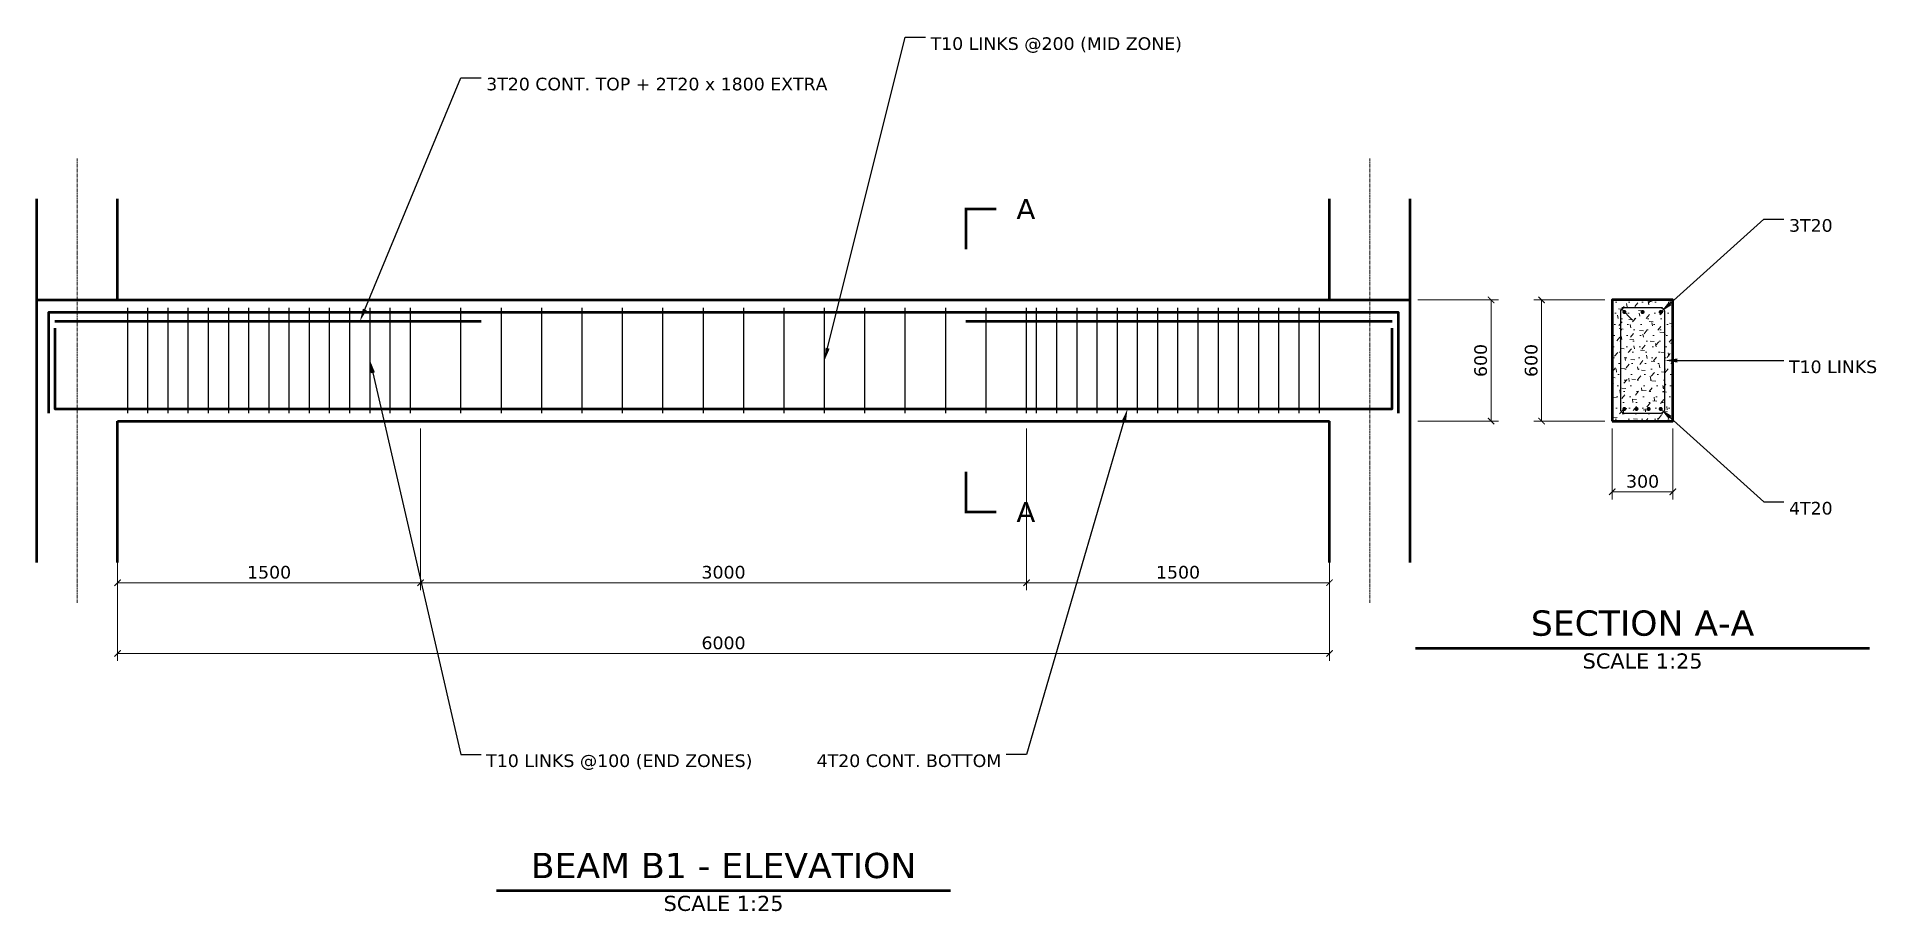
# Model space of a CAD drawing. Header units: millimetres. Extents: x -400 to 8707, y 774 to 5103.
import ezdxf
from ezdxf import colors
from ezdxf.entities.mleader import LeaderData, LeaderLine
from ezdxf.enums import TextEntityAlignment as Align
from ezdxf.math import Vec2, Vec3

# ---------------------------------------------------------------- set-up
doc = ezdxf.new("R2010")
doc.units = ezdxf.units.MM
doc.header["$LTSCALE"] = 0.5
doc.linetypes.add('CENTER', pattern=[50.8, 31.75, -6.35, 6.35, -6.35])
for name, color, linetype, lineweight in [('S-CENT', 8, 'CENTER', 18), ('S-CONC', 7, 'Continuous', 50), ('S-DIMS', 4, 'Continuous', 18), ('S-HATCH', 8, 'Continuous', 9), ('S-REBAR', 1, 'Continuous', 50), ('S-SHEET-THIN', 7, 'Continuous', 25), ('S-STIR', 3, 'Continuous', 25), ('S-TEXT', 2, 'Continuous', 25)]:
    doc.layers.add(name, color=color, linetype=linetype, lineweight=lineweight)
doc.styles.add('NOTES', font='DejaVu Sans')
doc.dimstyles.new('STR', dxfattribs={"dimscale": 25, "dimtxt": 2.5, "dimasz": 1.8, "dimexe": 1.5, "dimexo": 1.5, "dimgap": 0.8, "dimtad": 1, "dimdec": 0, "dimdsep": 46, "dimtxsty": 'NOTES', "dimblk": 'ARCHTICK', "dimcen": 2.5, "dimadec": 0, "dimazin": 0, "dimtfac": 1, "dimtdec": 4, "dimtmove": 0, "dimatfit": 3, "dimfxl": 1, "dimtzin": 0, "dimarcsym": 0})
doc.mleader_styles.duplicate_entry("Standard", '')

# ---------------------------------------------------------------- blocks, each defined once
blk = doc.blocks.new('*D1')
at = {"layer": 'S-DIMS', "color": 0}
for p, q in [((0, 3162.5), (0, 2012.5)), ((6000, 3162.5), (6000, 2012.5)), ((0, 2050), (6000, 2050))]:
    blk.add_line(p, q, dxfattribs=at)
for points in [[(-13.9, 2032.1), (13.9, 2067.9), (-17.9, 2036.1)], [(-13.9, 2032.1), (17.9, 2063.9), (13.9, 2067.9)], [(5986.1, 2032.1), (6013.9, 2067.9), (5982.1, 2036.1)], [(5986.1, 2032.1), (6017.9, 2063.9), (6013.9, 2067.9)]]:
    blk.add_solid(points, dxfattribs=at)
at = {"layer": 'S-DIMS', "color": 0, "insert": (3000, 2101.2), "char_height": 62.5, "attachment_point": 5, "style": 'NOTES'}
blk.add_mtext('6000', dxfattribs=at)
blk = doc.blocks.new('_ArchTick')
at = {"color": 0}
for points in [[(-0.31, -0.4), (0.31, 0.4), (-0.4, -0.31)], [(-0.31, -0.4), (0.4, 0.31), (0.31, 0.4)]]:
    blk.add_solid(points, dxfattribs=at)
blk = doc.blocks.new('*D2')
at = {"layer": 'S-DIMS', "color": 0}
for p, q in [((0, 3162.5), (0, 2362.5)), ((1500, 3162.5), (1500, 2362.5)), ((0, 2400), (1500, 2400))]:
    blk.add_line(p, q, dxfattribs=at)
for points in [[(-13.9, 2382.1), (13.9, 2417.9), (-17.9, 2386.1)], [(-13.9, 2382.1), (17.9, 2413.9), (13.9, 2417.9)], [(1486.1, 2382.1), (1513.9, 2417.9), (1482.1, 2386.1)], [(1486.1, 2382.1), (1517.9, 2413.9), (1513.9, 2417.9)]]:
    blk.add_solid(points, dxfattribs=at)
at = {"layer": 'S-DIMS', "color": 0, "insert": (750, 2451.2), "char_height": 62.5, "attachment_point": 5, "style": 'NOTES'}
blk.add_mtext('1500', dxfattribs=at)
blk = doc.blocks.new('*D3')
at = {"layer": 'S-DIMS', "color": 0}
for p, q in [((1500, 3162.5), (1500, 2362.5)), ((4500, 3162.5), (4500, 2362.5)), ((1500, 2400), (4500, 2400))]:
    blk.add_line(p, q, dxfattribs=at)
for points in [[(1486.1, 2382.1), (1513.9, 2417.9), (1482.1, 2386.1)], [(1486.1, 2382.1), (1517.9, 2413.9), (1513.9, 2417.9)], [(4486.1, 2382.1), (4513.9, 2417.9), (4482.1, 2386.1)], [(4486.1, 2382.1), (4517.9, 2413.9), (4513.9, 2417.9)]]:
    blk.add_solid(points, dxfattribs=at)
at = {"layer": 'S-DIMS', "color": 0, "insert": (3000, 2451.2), "char_height": 62.5, "attachment_point": 5, "style": 'NOTES'}
blk.add_mtext('3000', dxfattribs=at)
blk = doc.blocks.new('*D4')
at = {"layer": 'S-DIMS', "color": 0}
for p, q in [((4500, 3162.5), (4500, 2362.5)), ((6000, 3162.5), (6000, 2362.5)), ((4500, 2400), (6000, 2400))]:
    blk.add_line(p, q, dxfattribs=at)
for points in [[(4486.1, 2382.1), (4513.9, 2417.9), (4482.1, 2386.1)], [(4486.1, 2382.1), (4517.9, 2413.9), (4513.9, 2417.9)], [(5986.1, 2382.1), (6013.9, 2417.9), (5982.1, 2386.1)], [(5986.1, 2382.1), (6017.9, 2413.9), (6013.9, 2417.9)]]:
    blk.add_solid(points, dxfattribs=at)
at = {"layer": 'S-DIMS', "color": 0, "insert": (5250, 2451.2), "char_height": 62.5, "attachment_point": 5, "style": 'NOTES'}
blk.add_mtext('1500', dxfattribs=at)
blk = doc.blocks.new('*D5')
at = {"layer": 'S-DIMS', "color": 0}
for p, q in [((6437.5, 3800), (6837.5, 3800)), ((6800, 3200), (6800, 3800)), ((6437.5, 3200), (6837.5, 3200))]:
    blk.add_line(p, q, dxfattribs=at)
for points in [[(6782.1, 3813.9), (6817.9, 3786.1), (6786.1, 3817.9)], [(6782.1, 3813.9), (6813.9, 3782.1), (6817.9, 3786.1)], [(6782.1, 3213.9), (6817.9, 3186.1), (6786.1, 3217.9)], [(6782.1, 3213.9), (6813.9, 3182.1), (6817.9, 3186.1)]]:
    blk.add_solid(points, dxfattribs=at)
at = {"layer": 'S-DIMS', "color": 0, "insert": (6748.8, 3500), "char_height": 62.5, "attachment_point": 5, "rotation": 90, "style": 'NOTES'}
blk.add_mtext('600', dxfattribs=at)
blk = doc.blocks.new('*D6')
at = {"layer": 'S-DIMS', "color": 0}
for p, q in [((7400, 3162.5), (7400, 2812.5)), ((7700, 3162.5), (7700, 2812.5)), ((7400, 2850), (7700, 2850))]:
    blk.add_line(p, q, dxfattribs=at)
for points in [[(7386.1, 2832.1), (7413.9, 2867.9), (7382.1, 2836.1)], [(7386.1, 2832.1), (7417.9, 2863.9), (7413.9, 2867.9)], [(7686.1, 2832.1), (7713.9, 2867.9), (7682.1, 2836.1)], [(7686.1, 2832.1), (7717.9, 2863.9), (7713.9, 2867.9)]]:
    blk.add_solid(points, dxfattribs=at)
at = {"layer": 'S-DIMS', "color": 0, "insert": (7550, 2901.2), "char_height": 62.5, "attachment_point": 5, "style": 'NOTES'}
blk.add_mtext('300', dxfattribs=at)
blk = doc.blocks.new('*D7')
at = {"layer": 'S-DIMS', "color": 0}
for p, q in [((7362.5, 3800), (7012.5, 3800)), ((7050, 3200), (7050, 3800)), ((7362.5, 3200), (7012.5, 3200))]:
    blk.add_line(p, q, dxfattribs=at)
for points in [[(7032.1, 3813.9), (7067.9, 3786.1), (7036.1, 3817.9)], [(7032.1, 3813.9), (7063.9, 3782.1), (7067.9, 3786.1)], [(7032.1, 3213.9), (7067.9, 3186.1), (7036.1, 3217.9)], [(7032.1, 3213.9), (7063.9, 3182.1), (7067.9, 3186.1)]]:
    blk.add_solid(points, dxfattribs=at)
at = {"layer": 'S-DIMS', "color": 0, "insert": (6998.8, 3500), "char_height": 62.5, "attachment_point": 5, "rotation": 90, "style": 'NOTES'}
blk.add_mtext('600', dxfattribs=at)

msp = doc.modelspace()

# ---------------------------------------------------------------- hatches: boundary and pattern name
at = {"layer": 'S-HATCH'}
h = msp.add_hatch(dxfattribs=at)
h.set_pattern_fill('AR-CONC', color=256, scale=0.4, style=0)
h.set_pattern_definition([(50, (0, 0), (10.66458, 75.93416), [24.384, -97.536]), (355, (0, 0), (47.9746, 44.75705), [19.5072, -81.28]), (100, (19.507, 8.13), (-62.7097, 46.7163), [16.256, -89.408]), (0, (11.38, 3.25), (34.1376, 27.6352), [0, -65.024])])
h.paths.add_polyline_path([(7700, 3200), (7700, 3800), (7400, 3800), (7400, 3200)])

# ---------------------------------------------------------------- linework, layer by layer
at = {"layer": 'S-CENT'}
for p, q in [((-200, 2300), (-200, 4500)), ((6200, 2300), (6200, 4500))]:
    msp.add_line(p, q, dxfattribs=at)
at = {"layer": 'S-CONC'}
for p, q in [((-400, 2500), (-400, 4300)), ((0, 3800), (0, 4300)), ((6000, 3800), (6000, 4300)), ((6400, 2500), (6400, 4300)), ((-400, 3800), (6400, 3800)), ((0, 2500), (0, 3200)), ((0, 3200), (6000, 3200)), ((6000, 2500), (6000, 3200))]:
    msp.add_line(p, q, dxfattribs=at)
msp.add_lwpolyline([(7400, 3200), (7700, 3200), (7700, 3800), (7400, 3800)], close=True, dxfattribs=at)
at = {"layer": 'S-REBAR'}
for p, q in [((-310, 3695), (1800, 3695)), ((4200, 3695), (6310, 3695))]:
    msp.add_line(p, q, dxfattribs=at)
for points in [[(-340, 3240), (-340, 3740), (6340, 3740), (6340, 3240)], [(-310, 3660), (-310, 3260), (6310, 3260), (6310, 3660)]]:
    msp.add_lwpolyline(points, dxfattribs=at)
at = {"layer": 'S-REBAR', "const_width": 10}
for points in [[(7455, 3740, 1), (7465, 3740, 1)], [(7545, 3740, 1), (7555, 3740, 1)], [(7635, 3740, 1), (7645, 3740, 1)], [(7455, 3260, 1), (7465, 3260, 1)], [(7515, 3260, 1), (7525, 3260, 1)], [(7575, 3260, 1), (7585, 3260, 1)], [(7635, 3260, 1), (7645, 3260, 1)]]:
    msp.add_lwpolyline(points, format="xyb", close=True, dxfattribs=at)
at = {"layer": 'S-SHEET-THIN', "const_width": 12.5}
for points in [[(4200, 4050), (4200, 4250), (4350, 4250)], [(4200, 2950), (4200, 2750), (4350, 2750)], [(6425, 2075), (8675, 2075)], [(1875, 875), (4125, 875)]]:
    msp.add_lwpolyline(points, dxfattribs=at)
at = {"layer": 'S-STIR'}
for p, q in [((50, 3240), (50, 3760)), ((150, 3240), (150, 3760)), ((250, 3240), (250, 3760)), ((350, 3240), (350, 3760)), ((450, 3240), (450, 3760)), ((550, 3240), (550, 3760)), ((650, 3240), (650, 3760)), ((750, 3240), (750, 3760)), ((850, 3240), (850, 3760)), ((950, 3240), (950, 3760)), ((1050, 3240), (1050, 3760)), ((1150, 3240), (1150, 3760)), ((1250, 3240), (1250, 3760)), ((1350, 3240), (1350, 3760)), ((1450, 3240), (1450, 3760)), ((1700, 3240), (1700, 3760)), ((1900, 3240), (1900, 3760)), ((2100, 3240), (2100, 3760)), ((2300, 3240), (2300, 3760)), ((2500, 3240), (2500, 3760)), ((2700, 3240), (2700, 3760)), ((2900, 3240), (2900, 3760)), ((3100, 3240), (3100, 3760)), ((3300, 3240), (3300, 3760)), ((3500, 3240), (3500, 3760)), ((3700, 3240), (3700, 3760)), ((3900, 3240), (3900, 3760)), ((4100, 3240), (4100, 3760)), ((4300, 3240), (4300, 3760)), ((4500, 3240), (4500, 3760)), ((4550, 3240), (4550, 3760)), ((4650, 3240), (4650, 3760)), ((4750, 3240), (4750, 3760)), ((4850, 3240), (4850, 3760)), ((4950, 3240), (4950, 3760)), ((5050, 3240), (5050, 3760)), ((5150, 3240), (5150, 3760)), ((5250, 3240), (5250, 3760)), ((5350, 3240), (5350, 3760)), ((5450, 3240), (5450, 3760)), ((5550, 3240), (5550, 3760)), ((5650, 3240), (5650, 3760)), ((5750, 3240), (5750, 3760)), ((5850, 3240), (5850, 3760)), ((5950, 3240), (5950, 3760)), ((7445, 3755), (7500, 3700))]:
    msp.add_line(p, q, dxfattribs=at)
msp.add_lwpolyline([(7460, 3240), (7640, 3240, 0.414214), (7660, 3260), (7660, 3740, 0.414214), (7640, 3760), (7460, 3760, 0.414214), (7440, 3740), (7440, 3260, 0.414214)], format="xyb", close=True, dxfattribs=at)

# ---------------------------------------------------------------- texts
at = {"layer": 'S-TEXT', "style": 'NOTES'}
for p in [(4450, 4250), (4450, 2750)]:
    msp.add_text('A', height=100, dxfattribs=at).set_placement(p, align=Align.MIDDLE_LEFT)
for s, p in [('SECTION A-A', (7550, 2100)), ('BEAM B1 - ELEVATION', (3000, 900))]:
    msp.add_text(s, height=125, dxfattribs=at).set_placement(p, align=Align.BOTTOM_CENTER)
for p in [(7550, 2050), (3000, 850)]:
    msp.add_text('SCALE 1:25', height=75, dxfattribs=at).set_placement(p, align=Align.TOP_CENTER)

# ---------------------------------------------------------------- dimensions: what is measured, and where the dimension line sits
at = {"layer": 'S-DIMS'}
for base, p1, p2, picture, middle in [((6800, 3500), (6400, 3200), (6400, 3800), '*D5', (6748.8, 3500)), ((7050, 3500), (7400, 3200), (7400, 3800), '*D7', (6998.8, 3500))]:
    dim = msp.add_linear_dim(base=base, p1=p1, p2=p2, angle=90, dimstyle='STR', dxfattribs=at)
    dim.commit()
    dim.dimension.update_dxf_attribs({"geometry": picture, "text_midpoint": middle})
for base, p1, p2, picture, middle in [((3000, 2050), (0, 3200), (6000, 3200), '*D1', (3000, 2101.2)), ((750, 2400), (0, 3200), (1500, 3200), '*D2', (750, 2451.2)), ((3000, 2400), (1500, 3200), (4500, 3200), '*D3', (3000, 2451.2)), ((5250, 2400), (4500, 3200), (6000, 3200), '*D4', (5250, 2451.2)), ((7550, 2850), (7400, 3200), (7700, 3200), '*D6', (7550, 2901.2))]:
    dim = msp.add_linear_dim(base=base, p1=p1, p2=p2, dimstyle='STR', dxfattribs=at)
    dim.commit()
    dim.dimension.update_dxf_attribs({"geometry": picture, "text_midpoint": middle})

# ---------------------------------------------------------------- leaders
at = {"layer": 'S-TEXT'}
ml = msp.add_multileader_mtext('', dxfattribs=at)
ml.set_content('T10 LINKS @200 (MID ZONE)', style='NOTES')
ml.set_leader_properties()
ml.build(insert=Vec2(0, 0))
ml.multileader.update_dxf_attribs({"text_left_attachment_type": 2, "text_right_attachment_type": 2, "dogleg_length": 100, "arrow_head_size": 62.5})
ctx = ml.context
ctx.base_point, ctx.char_height, ctx.arrow_head_size, ctx.landing_gap_size = Vec3(4000, 5100), 62.5, 62.5, 25
ctx.left_attachment, ctx.right_attachment, ctx.attachment_type = 2, 2, 1
notes = []
notes.append((ctx, [(0, (1, 1, 0), (3900, 5100), (1, 0), 100, [(0, [(3500, 3500)], 0, [])])]))
ctx.mtext.insert = Vec3(4025, 5100)
ml = msp.add_multileader_mtext('', dxfattribs=at)
ml.set_content('3T20 CONT. TOP + 2T20 x 1800 EXTRA', style='NOTES')
ml.set_leader_properties()
ml.build(insert=Vec2(0, 0))
ml.multileader.update_dxf_attribs({"text_left_attachment_type": 2, "text_right_attachment_type": 2, "dogleg_length": 100, "arrow_head_size": 62.5})
ctx = ml.context
ctx.base_point, ctx.char_height, ctx.arrow_head_size, ctx.landing_gap_size = Vec3(1800, 4900), 62.5, 62.5, 25
ctx.left_attachment, ctx.right_attachment, ctx.attachment_type = 2, 2, 1
notes.append((ctx, [(0, (1, 1, 0), (1700, 4900), (1, 0), 100, [(0, [(1200, 3695)], 0, [])])]))
ctx.mtext.insert = Vec3(1825, 4900)
ml = msp.add_multileader_mtext('', dxfattribs=at)
ml.set_content('3T20', style='NOTES')
ml.set_leader_properties()
ml.build(insert=Vec2(0, 0))
ml.multileader.update_dxf_attribs({"text_left_attachment_type": 2, "text_right_attachment_type": 2, "dogleg_length": 100, "arrow_head_size": 62.5})
ctx = ml.context
ctx.base_point, ctx.char_height, ctx.arrow_head_size, ctx.landing_gap_size = Vec3(8250, 4200), 62.5, 62.5, 25
ctx.left_attachment, ctx.right_attachment, ctx.attachment_type = 2, 2, 1
notes.append((ctx, [(0, (1, 1, 0), (8150, 4200), (1, 0), 100, [(0, [(7640, 3740)], 0, [])])]))
ctx.mtext.insert = Vec3(8275, 4200)
ml = msp.add_multileader_mtext('', dxfattribs=at)
ml.set_content('T10 LINKS @100 (END ZONES)', style='NOTES')
ml.set_leader_properties()
ml.build(insert=Vec2(0, 0))
ml.multileader.update_dxf_attribs({"text_left_attachment_type": 2, "text_right_attachment_type": 2, "dogleg_length": 100, "arrow_head_size": 62.5})
ctx = ml.context
ctx.base_point, ctx.char_height, ctx.arrow_head_size, ctx.landing_gap_size = Vec3(1800, 1550), 62.5, 62.5, 25
ctx.left_attachment, ctx.right_attachment, ctx.attachment_type = 2, 2, 1
notes.append((ctx, [(0, (1, 1, 0), (1700, 1550), (1, 0), 100, [(0, [(1250, 3500)], 0, [])])]))
ctx.mtext.insert = Vec3(1825, 1550)
ml = msp.add_multileader_mtext('', dxfattribs=at)
ml.set_content('T10 LINKS', style='NOTES')
ml.set_leader_properties()
ml.build(insert=Vec2(0, 0))
ml.multileader.update_dxf_attribs({"text_left_attachment_type": 2, "text_right_attachment_type": 2, "dogleg_length": 100, "arrow_head_size": 62.5})
ctx = ml.context
ctx.base_point, ctx.char_height, ctx.arrow_head_size, ctx.landing_gap_size = Vec3(8250, 3500), 62.5, 62.5, 25
ctx.left_attachment, ctx.right_attachment, ctx.attachment_type = 2, 2, 1
notes.append((ctx, [(0, (1, 1, 0), (8150, 3500), (1, 0), 100, [(0, [(7660, 3500)], 0, [])])]))
ctx.mtext.insert = Vec3(8275, 3500)
ml = msp.add_multileader_mtext('', dxfattribs=at)
ml.set_content('4T20 CONT. BOTTOM', style='NOTES')
ml.set_leader_properties()
ml.build(insert=Vec2(0, 0))
ml.multileader.update_dxf_attribs({"text_left_attachment_type": 2, "text_right_attachment_type": 2, "dogleg_length": 100, "arrow_head_size": 62.5})
ctx = ml.context
ctx.base_point, ctx.char_height, ctx.arrow_head_size, ctx.landing_gap_size = Vec3(4400, 1550), 62.5, 62.5, 25
ctx.left_attachment, ctx.right_attachment, ctx.text_align_type, ctx.attachment_type = 2, 2, 2, 1
notes.append((ctx, [(0, (1, 1, 0), (4500, 1550), (-1, 0), 100, [(0, [(5000, 3260)], 0, [])])]))
ctx.mtext.insert, ctx.mtext.alignment = Vec3(4375, 1550), 3
ml = msp.add_multileader_mtext('', dxfattribs=at)
ml.set_content('4T20', style='NOTES')
ml.set_leader_properties()
ml.build(insert=Vec2(0, 0))
ml.multileader.update_dxf_attribs({"text_left_attachment_type": 2, "text_right_attachment_type": 2, "dogleg_length": 100, "arrow_head_size": 62.5})
ctx = ml.context
ctx.base_point, ctx.char_height, ctx.arrow_head_size, ctx.landing_gap_size = Vec3(8250, 2800), 62.5, 62.5, 25
ctx.left_attachment, ctx.right_attachment, ctx.attachment_type = 2, 2, 1
notes.append((ctx, [(0, (1, 1, 0), (8150, 2800), (1, 0), 100, [(0, [(7640, 3260)], 0, [])])]))
ctx.mtext.insert = Vec3(8275, 2800)
for ctx, leaders in notes:
    for number, flags, end, landing, length, lines in leaders:
        leader = LeaderData()
        leader.index, (leader.has_last_leader_line, leader.has_dogleg_vector, leader.attachment_direction) = number, flags
        leader.last_leader_point, leader.dogleg_vector, leader.dogleg_length = Vec3(end), Vec3(landing), length
        for number, points, colour, breaks in lines:
            line = LeaderLine()
            line.index, line.vertices, line.color, line.breaks = number, Vec3.list(points), colors.encode_raw_color(colour), breaks
            leader.lines.append(line)
        ctx.leaders.append(leader)

doc.saveas('drawing.dxf')
